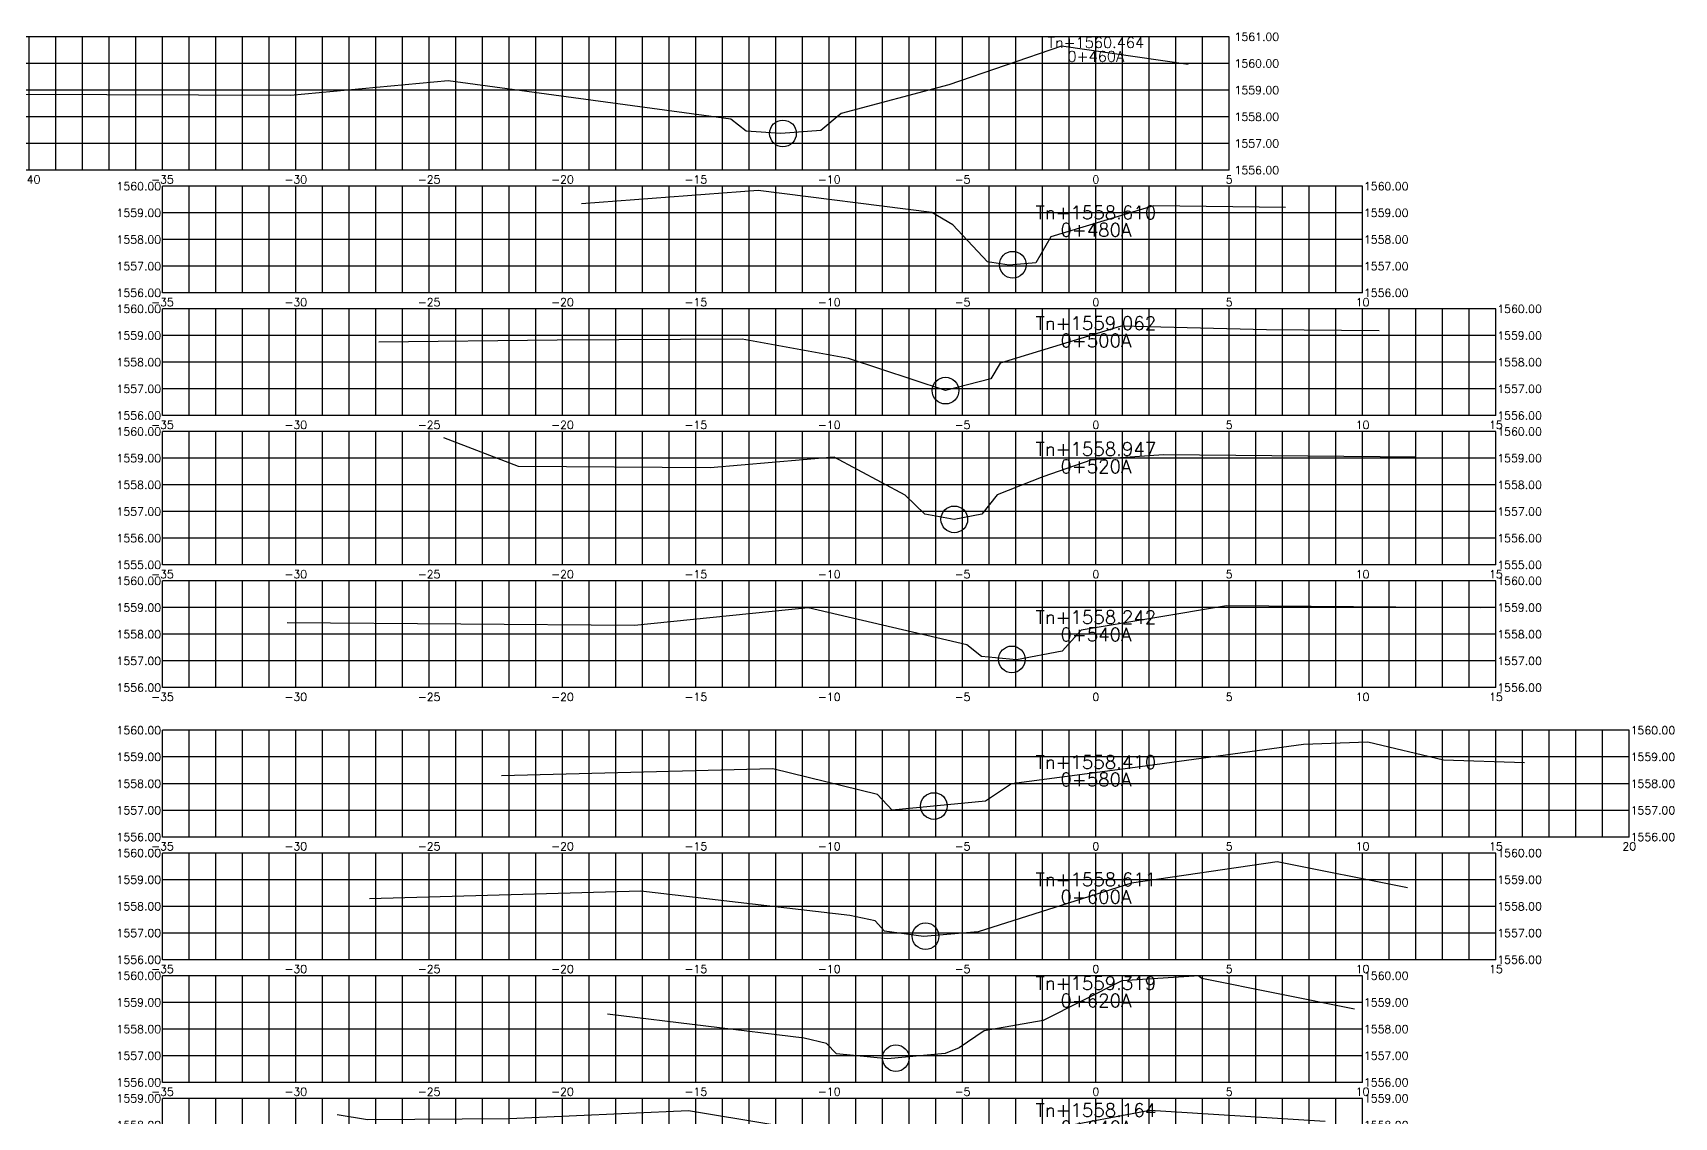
# Model space of a CAD drawing. Header units: millimetres. Extents: x 785301 to 786252, y 2209397 to 2211121.
# Drawn here: x 785686.5 to 785748, y 2211057.9 to 2211098.6 of the extents above; entities that cross this region are included whole.
import ezdxf
from ezdxf.enums import TextEntityAlignment as Align

# ---------------------------------------------------------------- set-up
doc = ezdxf.new("R2010")
doc.units = ezdxf.units.MM
doc.layers.add('RETICULA', color=2, linetype='Continuous')
doc.layers.add('TN', color=3, linetype='Continuous')
doc.styles.add('ROMANS', font='ROMANS.shx', dxfattribs={"width": 0.75})

# ---------------------------------------------------------------- blocks, each defined once
blk = doc.blocks.new('0-460A')
at = {"layer": 'RETICULA', "color": 2}
for p, q in [((5, 1561), (-45, 1561)), ((-45, 1556), (-45, 1561)), ((-44, 1556), (-44, 1561)), ((-43, 1556), (-43, 1561)), ((-42, 1556), (-42, 1561)), ((-41, 1556), (-41, 1561)), ((-40, 1556), (-40, 1561)), ((-40, 1556), (-40, 1561)), ((-39, 1556), (-39, 1561)), ((-38, 1556), (-38, 1561)), ((-37, 1556), (-37, 1561)), ((-36, 1556), (-36, 1561)), ((-35, 1556), (-35, 1561)), ((-35, 1556), (-35, 1561)), ((-34, 1556), (-34, 1561)), ((-33, 1556), (-33, 1561)), ((-32, 1556), (-32, 1561)), ((-31, 1556), (-31, 1561)), ((-30, 1556), (-30, 1561)), ((-30, 1556), (-30, 1561)), ((-29, 1556), (-29, 1561)), ((-28, 1556), (-28, 1561)), ((-27, 1556), (-27, 1561)), ((-26, 1556), (-26, 1561)), ((-25, 1556), (-25, 1561)), ((-25, 1556), (-25, 1561)), ((-24, 1556), (-24, 1561)), ((-23, 1556), (-23, 1561)), ((-22, 1556), (-22, 1561)), ((-21, 1556), (-21, 1561)), ((-20, 1556), (-20, 1561)), ((-20, 1556), (-20, 1561)), ((-19, 1556), (-19, 1561)), ((-18, 1556), (-18, 1561)), ((-17, 1556), (-17, 1561)), ((-16, 1556), (-16, 1561)), ((-15, 1556), (-15, 1561)), ((-15, 1556), (-15, 1561)), ((-14, 1556), (-14, 1561)), ((-13, 1556), (-13, 1561)), ((-12, 1556), (-12, 1561)), ((-11, 1556), (-11, 1561)), ((-10, 1556), (-10, 1561)), ((-10, 1556), (-10, 1561)), ((-9, 1556), (-9, 1561)), ((-8, 1556), (-8, 1561)), ((-7, 1556), (-7, 1561)), ((-6, 1556), (-6, 1561)), ((-5, 1556), (-5, 1561)), ((-5, 1556), (-5, 1561)), ((-4, 1556), (-4, 1561)), ((-3, 1556), (-3, 1561)), ((-2, 1556), (-2, 1561)), ((-1, 1556), (-1, 1561)), ((0, 1556), (0, 1561)), ((0, 1556), (0, 1561)), ((1, 1556), (1, 1561)), ((2, 1556), (2, 1561)), ((3, 1556), (3, 1561)), ((4, 1556), (4, 1561)), ((5, 1556), (5, 1561)), ((5, 1560), (-45, 1560)), ((5, 1559), (-45, 1559)), ((5, 1558), (-45, 1558)), ((5, 1557), (-45, 1557)), ((5, 1556), (-45, 1556))]:
    blk.add_line(p, q, dxfattribs=at)
at = {"layer": 'TN'}
blk.add_lwpolyline([(3.454, 1559.963), (-1.294, 1560.652), (-5.518, 1559.199), (-9.556, 1558.126), (-10.314, 1557.494), (-11.807, 1557.373), (-13.119, 1557.46), (-13.689, 1557.912), (-24.283, 1559.344), (-30.201, 1558.803), (-40.537, 1558.834)], dxfattribs=at)
blk.add_circle((-11.733, 1557.379), 0.5, dxfattribs=at)
at = {"layer": 'RETICULA', "color": 6, "style": 'ROMANS'}
for s, p in [('1561.00', (-45.2, 1561)), ('1560.00', (-45.2, 1560)), ('1559.00', (-45.2, 1559)), ('1558.00', (-45.2, 1558)), ('1557.00', (-45.2, 1557)), ('1556.00', (-45.2, 1556))]:
    blk.add_text(s, height=0.3, dxfattribs=at).set_placement(p, align=Align.MIDDLE_RIGHT)
for s, p in [('1561.00', (5.2, 1561)), ('1560.00', (5.2, 1560)), ('1559.00', (5.2, 1559)), ('1558.00', (5.2, 1558)), ('1557.00', (5.2, 1557)), ('1556.00', (5.2, 1556))]:
    blk.add_text(s, height=0.3, dxfattribs=at).set_placement(p, align=Align.MIDDLE_LEFT)
for s, p in [('-45', (-45, 1555.8)), ('-40', (-40, 1555.8)), ('-35', (-35, 1555.8)), ('-30', (-30, 1555.8)), ('-25', (-25, 1555.8)), ('-20', (-20, 1555.8)), ('-15', (-15, 1555.8)), ('-10', (-10, 1555.8)), ('-5', (-5, 1555.8)), ('0', (0, 1555.8)), ('5', (5, 1555.8))]:
    blk.add_text(s, height=0.3, dxfattribs=at).set_placement(p, align=Align.TOP_CENTER)
at = {"layer": 'TN', "color": 7, "style": 'ROMANS'}
blk.add_text('Tn+1560.464', height=0.4, dxfattribs=at).set_placement((0, 1560.464), align=Align.BOTTOM_CENTER)
blk.add_text('0+460A', height=0.4, dxfattribs=at).set_placement((0, 1560.464), align=Align.TOP_CENTER)
blk = doc.blocks.new('0-480A')
at = {"layer": 'RETICULA', "color": 2}
for p, q in [((10, 1560), (-35, 1560)), ((-35, 1556), (-35, 1560)), ((-34, 1556), (-34, 1560)), ((-33, 1556), (-33, 1560)), ((-32, 1556), (-32, 1560)), ((-31, 1556), (-31, 1560)), ((-30, 1556), (-30, 1560)), ((-30, 1556), (-30, 1560)), ((-29, 1556), (-29, 1560)), ((-28, 1556), (-28, 1560)), ((-27, 1556), (-27, 1560)), ((-26, 1556), (-26, 1560)), ((-25, 1556), (-25, 1560)), ((-25, 1556), (-25, 1560)), ((-24, 1556), (-24, 1560)), ((-23, 1556), (-23, 1560)), ((-22, 1556), (-22, 1560)), ((-21, 1556), (-21, 1560)), ((-20, 1556), (-20, 1560)), ((-20, 1556), (-20, 1560)), ((-19, 1556), (-19, 1560)), ((-18, 1556), (-18, 1560)), ((-17, 1556), (-17, 1560)), ((-16, 1556), (-16, 1560)), ((-15, 1556), (-15, 1560)), ((-15, 1556), (-15, 1560)), ((-14, 1556), (-14, 1560)), ((-13, 1556), (-13, 1560)), ((-12, 1556), (-12, 1560)), ((-11, 1556), (-11, 1560)), ((-10, 1556), (-10, 1560)), ((-10, 1556), (-10, 1560)), ((-9, 1556), (-9, 1560)), ((-8, 1556), (-8, 1560)), ((-7, 1556), (-7, 1560)), ((-6, 1556), (-6, 1560)), ((-5, 1556), (-5, 1560)), ((-5, 1556), (-5, 1560)), ((-4, 1556), (-4, 1560)), ((-3, 1556), (-3, 1560)), ((-2, 1556), (-2, 1560)), ((-1, 1556), (-1, 1560)), ((0, 1556), (0, 1560)), ((0, 1556), (0, 1560)), ((1, 1556), (1, 1560)), ((2, 1556), (2, 1560)), ((3, 1556), (3, 1560)), ((4, 1556), (4, 1560)), ((5, 1556), (5, 1560)), ((5, 1556), (5, 1560)), ((6, 1556), (6, 1560)), ((7, 1556), (7, 1560)), ((8, 1556), (8, 1560)), ((9, 1556), (9, 1560)), ((10, 1556), (10, 1560)), ((10, 1559), (-35, 1559)), ((10, 1558), (-35, 1558)), ((10, 1557), (-35, 1557)), ((10, 1556), (-35, 1556))]:
    blk.add_line(p, q, dxfattribs=at)
at = {"layer": 'TN', "color": 4}
blk.add_lwpolyline([(7.106, 1559.202), (2.158, 1559.261), (-1.694, 1558.099), (-2.247, 1557.128), (-3.251, 1557.045), (-4.065, 1557.167), (-5.36, 1558.554), (-6.15, 1559.016), (-12.664, 1559.833), (-19.29, 1559.344)], dxfattribs=at)
at = {"layer": 'TN'}
blk.add_circle((-3.116, 1557.056), 0.5, dxfattribs=at)
at = {"layer": 'RETICULA', "color": 6, "style": 'ROMANS'}
for s, p in [('1560.00', (-35.05, 1560)), ('1559.00', (-35.05, 1559)), ('1558.00', (-35.05, 1558)), ('1557.00', (-35.05, 1557)), ('1556.00', (-35.05, 1556))]:
    blk.add_text(s, height=0.3, dxfattribs=at).set_placement(p, align=Align.MIDDLE_RIGHT)
for s, p in [('1560.00', (10.05, 1560)), ('1559.00', (10.05, 1559)), ('1558.00', (10.05, 1558)), ('1557.00', (10.05, 1557)), ('1556.00', (10.05, 1556))]:
    blk.add_text(s, height=0.3, dxfattribs=at).set_placement(p, align=Align.MIDDLE_LEFT)
for s, p in [('-35', (-35, 1555.8)), ('-30', (-30, 1555.8)), ('-25', (-25, 1555.8)), ('-20', (-20, 1555.8)), ('-15', (-15, 1555.8)), ('-10', (-10, 1555.8)), ('-5', (-5, 1555.8)), ('0', (0, 1555.8)), ('5', (5, 1555.8)), ('10', (10, 1555.8))]:
    blk.add_text(s, height=0.3, dxfattribs=at).set_placement(p, align=Align.TOP_CENTER)
at = {"layer": 'TN', "color": 7, "style": 'ROMANS'}
blk.add_text('Tn+1558.610', height=0.5, dxfattribs=at).set_placement((0, 1558.61), align=Align.BOTTOM_CENTER)
blk.add_text('0+480A', height=0.5, dxfattribs=at).set_placement((0, 1558.61), align=Align.TOP_CENTER)
blk = doc.blocks.new('0-500A')
at = {"layer": 'RETICULA', "color": 2}
for p, q in [((15, 1560), (-35, 1560)), ((-35, 1556), (-35, 1560)), ((-34, 1556), (-34, 1560)), ((-33, 1556), (-33, 1560)), ((-32, 1556), (-32, 1560)), ((-31, 1556), (-31, 1560)), ((-30, 1556), (-30, 1560)), ((-30, 1556), (-30, 1560)), ((-29, 1556), (-29, 1560)), ((-28, 1556), (-28, 1560)), ((-27, 1556), (-27, 1560)), ((-26, 1556), (-26, 1560)), ((-25, 1556), (-25, 1560)), ((-25, 1556), (-25, 1560)), ((-24, 1556), (-24, 1560)), ((-23, 1556), (-23, 1560)), ((-22, 1556), (-22, 1560)), ((-21, 1556), (-21, 1560)), ((-20, 1556), (-20, 1560)), ((-20, 1556), (-20, 1560)), ((-19, 1556), (-19, 1560)), ((-18, 1556), (-18, 1560)), ((-17, 1556), (-17, 1560)), ((-16, 1556), (-16, 1560)), ((-15, 1556), (-15, 1560)), ((-15, 1556), (-15, 1560)), ((-14, 1556), (-14, 1560)), ((-13, 1556), (-13, 1560)), ((-12, 1556), (-12, 1560)), ((-11, 1556), (-11, 1560)), ((-10, 1556), (-10, 1560)), ((-10, 1556), (-10, 1560)), ((-9, 1556), (-9, 1560)), ((-8, 1556), (-8, 1560)), ((-7, 1556), (-7, 1560)), ((-6, 1556), (-6, 1560)), ((-5, 1556), (-5, 1560)), ((-5, 1556), (-5, 1560)), ((-4, 1556), (-4, 1560)), ((-3, 1556), (-3, 1560)), ((-2, 1556), (-2, 1560)), ((-1, 1556), (-1, 1560)), ((0, 1556), (0, 1560)), ((0, 1556), (0, 1560)), ((1, 1556), (1, 1560)), ((2, 1556), (2, 1560)), ((3, 1556), (3, 1560)), ((4, 1556), (4, 1560)), ((5, 1556), (5, 1560)), ((5, 1556), (5, 1560)), ((6, 1556), (6, 1560)), ((7, 1556), (7, 1560)), ((8, 1556), (8, 1560)), ((9, 1556), (9, 1560)), ((10, 1556), (10, 1560)), ((10, 1556), (10, 1560)), ((11, 1556), (11, 1560)), ((12, 1556), (12, 1560)), ((13, 1556), (13, 1560)), ((14, 1556), (14, 1560)), ((15, 1556), (15, 1560)), ((15, 1559), (-35, 1559)), ((15, 1558), (-35, 1558)), ((15, 1557), (-35, 1557)), ((15, 1556), (-35, 1556))]:
    blk.add_line(p, q, dxfattribs=at)
at = {"layer": 'TN', "color": 4}
blk.add_lwpolyline([(10.625, 1559.183), (6.403, 1559.211), (0.954, 1559.355), (-3.586, 1557.961), (-3.945, 1557.38), (-5.639, 1556.935), (-9.277, 1558.137), (-13.269, 1558.871), (-20.199, 1558.827), (-26.888, 1558.747)], dxfattribs=at)
at = {"layer": 'TN'}
blk.add_circle((-5.639, 1556.935), 0.5, dxfattribs=at)
at = {"layer": 'RETICULA', "color": 6, "style": 'ROMANS'}
for s, p in [('1560.00', (-35.05, 1560)), ('1559.00', (-35.05, 1559)), ('1558.00', (-35.05, 1558)), ('1557.00', (-35.05, 1557)), ('1556.00', (-35.05, 1556))]:
    blk.add_text(s, height=0.3, dxfattribs=at).set_placement(p, align=Align.MIDDLE_RIGHT)
for s, p in [('1560.00', (15.05, 1560)), ('1559.00', (15.05, 1559)), ('1558.00', (15.05, 1558)), ('1557.00', (15.05, 1557)), ('1556.00', (15.05, 1556))]:
    blk.add_text(s, height=0.3, dxfattribs=at).set_placement(p, align=Align.MIDDLE_LEFT)
for s, p in [('-35', (-35, 1555.8)), ('-30', (-30, 1555.8)), ('-25', (-25, 1555.8)), ('-20', (-20, 1555.8)), ('-15', (-15, 1555.8)), ('-10', (-10, 1555.8)), ('-5', (-5, 1555.8)), ('0', (0, 1555.8)), ('5', (5, 1555.8)), ('10', (10, 1555.8)), ('15', (15, 1555.8))]:
    blk.add_text(s, height=0.3, dxfattribs=at).set_placement(p, align=Align.TOP_CENTER)
at = {"layer": 'TN', "color": 7, "style": 'ROMANS'}
blk.add_text('Tn+1559.062', height=0.5, dxfattribs=at).set_placement((0, 1559.062), align=Align.BOTTOM_CENTER)
blk.add_text('0+500A', height=0.5, dxfattribs=at).set_placement((0, 1559.062), align=Align.TOP_CENTER)
blk = doc.blocks.new('0-520A')
at = {"layer": 'RETICULA', "color": 2}
for p, q in [((15, 1560), (-35, 1560)), ((-35, 1555), (-35, 1560)), ((-34, 1555), (-34, 1560)), ((-33, 1555), (-33, 1560)), ((-32, 1555), (-32, 1560)), ((-31, 1555), (-31, 1560)), ((-30, 1555), (-30, 1560)), ((-30, 1555), (-30, 1560)), ((-29, 1555), (-29, 1560)), ((-28, 1555), (-28, 1560)), ((-27, 1555), (-27, 1560)), ((-26, 1555), (-26, 1560)), ((-25, 1555), (-25, 1560)), ((-25, 1555), (-25, 1560)), ((-24, 1555), (-24, 1560)), ((-23, 1555), (-23, 1560)), ((-22, 1555), (-22, 1560)), ((-21, 1555), (-21, 1560)), ((-20, 1555), (-20, 1560)), ((-20, 1555), (-20, 1560)), ((-19, 1555), (-19, 1560)), ((-18, 1555), (-18, 1560)), ((-17, 1555), (-17, 1560)), ((-16, 1555), (-16, 1560)), ((-15, 1555), (-15, 1560)), ((-15, 1555), (-15, 1560)), ((-14, 1555), (-14, 1560)), ((-13, 1555), (-13, 1560)), ((-12, 1555), (-12, 1560)), ((-11, 1555), (-11, 1560)), ((-10, 1555), (-10, 1560)), ((-10, 1555), (-10, 1560)), ((-9, 1555), (-9, 1560)), ((-8, 1555), (-8, 1560)), ((-7, 1555), (-7, 1560)), ((-6, 1555), (-6, 1560)), ((-5, 1555), (-5, 1560)), ((-5, 1555), (-5, 1560)), ((-4, 1555), (-4, 1560)), ((-3, 1555), (-3, 1560)), ((-2, 1555), (-2, 1560)), ((-1, 1555), (-1, 1560)), ((0, 1555), (0, 1560)), ((0, 1555), (0, 1560)), ((1, 1555), (1, 1560)), ((2, 1555), (2, 1560)), ((3, 1555), (3, 1560)), ((4, 1555), (4, 1560)), ((5, 1555), (5, 1560)), ((5, 1555), (5, 1560)), ((6, 1555), (6, 1560)), ((7, 1555), (7, 1560)), ((8, 1555), (8, 1560)), ((9, 1555), (9, 1560)), ((10, 1555), (10, 1560)), ((10, 1555), (10, 1560)), ((11, 1555), (11, 1560)), ((12, 1555), (12, 1560)), ((13, 1555), (13, 1560)), ((14, 1555), (14, 1560)), ((15, 1555), (15, 1560)), ((15, 1559), (-35, 1559)), ((15, 1558), (-35, 1558)), ((15, 1557), (-35, 1557)), ((15, 1556), (-35, 1556)), ((15, 1555), (-35, 1555))]:
    blk.add_line(p, q, dxfattribs=at)
at = {"layer": 'TN', "color": 4}
blk.add_lwpolyline([(12.008, 1559.036), (2.531, 1559.125), (-0.15, 1558.936), (-1.984, 1558.306), (-3.707, 1557.625), (-4.276, 1556.908), (-5.309, 1556.71), (-6.411, 1556.901), (-7.156, 1557.611), (-9.813, 1559.047), (-14.469, 1558.638), (-21.651, 1558.687), (-24.453, 1559.762)], dxfattribs=at)
at = {"layer": 'TN'}
blk.add_circle((-5.309, 1556.71), 0.5, dxfattribs=at)
at = {"layer": 'RETICULA', "color": 6, "style": 'ROMANS'}
for s, p in [('1560.00', (-35.05, 1560)), ('1559.00', (-35.05, 1559)), ('1558.00', (-35.05, 1558)), ('1557.00', (-35.05, 1557)), ('1556.00', (-35.05, 1556)), ('1555.00', (-35.05, 1555))]:
    blk.add_text(s, height=0.3, dxfattribs=at).set_placement(p, align=Align.MIDDLE_RIGHT)
for s, p in [('1560.00', (15.05, 1560)), ('1559.00', (15.05, 1559)), ('1558.00', (15.05, 1558)), ('1557.00', (15.05, 1557)), ('1556.00', (15.05, 1556)), ('1555.00', (15.05, 1555))]:
    blk.add_text(s, height=0.3, dxfattribs=at).set_placement(p, align=Align.MIDDLE_LEFT)
for s, p in [('-35', (-35, 1554.8)), ('-30', (-30, 1554.8)), ('-25', (-25, 1554.8)), ('-20', (-20, 1554.8)), ('-15', (-15, 1554.8)), ('-10', (-10, 1554.8)), ('-5', (-5, 1554.8)), ('0', (0, 1554.8)), ('5', (5, 1554.8)), ('10', (10, 1554.8)), ('15', (15, 1554.8))]:
    blk.add_text(s, height=0.3, dxfattribs=at).set_placement(p, align=Align.TOP_CENTER)
at = {"layer": 'TN', "color": 7, "style": 'ROMANS'}
blk.add_text('Tn+1558.947', height=0.5, dxfattribs=at).set_placement((0, 1558.947), align=Align.BOTTOM_CENTER)
blk.add_text('0+520A', height=0.5, dxfattribs=at).set_placement((0, 1558.947), align=Align.TOP_CENTER)
blk = doc.blocks.new('0-540A')
at = {"layer": 'RETICULA', "color": 2}
for p, q in [((15, 1560), (-35, 1560)), ((-35, 1556), (-35, 1560)), ((-34, 1556), (-34, 1560)), ((-33, 1556), (-33, 1560)), ((-32, 1556), (-32, 1560)), ((-31, 1556), (-31, 1560)), ((-30, 1556), (-30, 1560)), ((-30, 1556), (-30, 1560)), ((-29, 1556), (-29, 1560)), ((-28, 1556), (-28, 1560)), ((-27, 1556), (-27, 1560)), ((-26, 1556), (-26, 1560)), ((-25, 1556), (-25, 1560)), ((-25, 1556), (-25, 1560)), ((-24, 1556), (-24, 1560)), ((-23, 1556), (-23, 1560)), ((-22, 1556), (-22, 1560)), ((-21, 1556), (-21, 1560)), ((-20, 1556), (-20, 1560)), ((-20, 1556), (-20, 1560)), ((-19, 1556), (-19, 1560)), ((-18, 1556), (-18, 1560)), ((-17, 1556), (-17, 1560)), ((-16, 1556), (-16, 1560)), ((-15, 1556), (-15, 1560)), ((-15, 1556), (-15, 1560)), ((-14, 1556), (-14, 1560)), ((-13, 1556), (-13, 1560)), ((-12, 1556), (-12, 1560)), ((-11, 1556), (-11, 1560)), ((-10, 1556), (-10, 1560)), ((-10, 1556), (-10, 1560)), ((-9, 1556), (-9, 1560)), ((-8, 1556), (-8, 1560)), ((-7, 1556), (-7, 1560)), ((-6, 1556), (-6, 1560)), ((-5, 1556), (-5, 1560)), ((-5, 1556), (-5, 1560)), ((-4, 1556), (-4, 1560)), ((-3, 1556), (-3, 1560)), ((-2, 1556), (-2, 1560)), ((-1, 1556), (-1, 1560)), ((0, 1556), (0, 1560)), ((0, 1556), (0, 1560)), ((1, 1556), (1, 1560)), ((2, 1556), (2, 1560)), ((3, 1556), (3, 1560)), ((4, 1556), (4, 1560)), ((5, 1556), (5, 1560)), ((5, 1556), (5, 1560)), ((6, 1556), (6, 1560)), ((7, 1556), (7, 1560)), ((8, 1556), (8, 1560)), ((9, 1556), (9, 1560)), ((10, 1556), (10, 1560)), ((10, 1556), (10, 1560)), ((11, 1556), (11, 1560)), ((12, 1556), (12, 1560)), ((13, 1556), (13, 1560)), ((14, 1556), (14, 1560)), ((15, 1556), (15, 1560)), ((15, 1559), (-35, 1559)), ((15, 1558), (-35, 1558)), ((15, 1557), (-35, 1557)), ((15, 1556), (-35, 1556))]:
    blk.add_line(p, q, dxfattribs=at)
at = {"layer": 'TN', "color": 4}
blk.add_lwpolyline([(14.417, 1558.989), (4.892, 1559.069), (-0.547, 1558.15), (-1.262, 1557.367), (-2.979, 1557.042), (-4.287, 1557.17), (-4.845, 1557.61), (-10.787, 1558.988), (-17.301, 1558.33), (-30.327, 1558.425)], dxfattribs=at)
at = {"layer": 'TN'}
blk.add_circle((-3.152, 1557.059), 0.5, dxfattribs=at)
at = {"layer": 'RETICULA', "color": 6, "style": 'ROMANS'}
for s, p in [('1560.00', (-35.05, 1560)), ('1559.00', (-35.05, 1559)), ('1558.00', (-35.05, 1558)), ('1557.00', (-35.05, 1557)), ('1556.00', (-35.05, 1556))]:
    blk.add_text(s, height=0.3, dxfattribs=at).set_placement(p, align=Align.MIDDLE_RIGHT)
for s, p in [('1560.00', (15.05, 1560)), ('1559.00', (15.05, 1559)), ('1558.00', (15.05, 1558)), ('1557.00', (15.05, 1557)), ('1556.00', (15.05, 1556))]:
    blk.add_text(s, height=0.3, dxfattribs=at).set_placement(p, align=Align.MIDDLE_LEFT)
for s, p in [('-35', (-35, 1555.8)), ('-30', (-30, 1555.8)), ('-25', (-25, 1555.8)), ('-20', (-20, 1555.8)), ('-15', (-15, 1555.8)), ('-10', (-10, 1555.8)), ('-5', (-5, 1555.8)), ('0', (0, 1555.8)), ('5', (5, 1555.8)), ('10', (10, 1555.8)), ('15', (15, 1555.8))]:
    blk.add_text(s, height=0.3, dxfattribs=at).set_placement(p, align=Align.TOP_CENTER)
at = {"layer": 'TN', "color": 7, "style": 'ROMANS'}
blk.add_text('Tn+1558.242', height=0.5, dxfattribs=at).set_placement((0, 1558.242), align=Align.BOTTOM_CENTER)
blk.add_text('0+540A', height=0.5, dxfattribs=at).set_placement((0, 1558.242), align=Align.TOP_CENTER)
blk = doc.blocks.new('0-580A')
at = {"layer": 'RETICULA', "color": 2}
for p, q in [((20, 1560), (-35, 1560)), ((-35, 1556), (-35, 1560)), ((-34, 1556), (-34, 1560)), ((-33, 1556), (-33, 1560)), ((-32, 1556), (-32, 1560)), ((-31, 1556), (-31, 1560)), ((-30, 1556), (-30, 1560)), ((-30, 1556), (-30, 1560)), ((-29, 1556), (-29, 1560)), ((-28, 1556), (-28, 1560)), ((-27, 1556), (-27, 1560)), ((-26, 1556), (-26, 1560)), ((-25, 1556), (-25, 1560)), ((-25, 1556), (-25, 1560)), ((-24, 1556), (-24, 1560)), ((-23, 1556), (-23, 1560)), ((-22, 1556), (-22, 1560)), ((-21, 1556), (-21, 1560)), ((-20, 1556), (-20, 1560)), ((-20, 1556), (-20, 1560)), ((-19, 1556), (-19, 1560)), ((-18, 1556), (-18, 1560)), ((-17, 1556), (-17, 1560)), ((-16, 1556), (-16, 1560)), ((-15, 1556), (-15, 1560)), ((-15, 1556), (-15, 1560)), ((-14, 1556), (-14, 1560)), ((-13, 1556), (-13, 1560)), ((-12, 1556), (-12, 1560)), ((-11, 1556), (-11, 1560)), ((-10, 1556), (-10, 1560)), ((-10, 1556), (-10, 1560)), ((-9, 1556), (-9, 1560)), ((-8, 1556), (-8, 1560)), ((-7, 1556), (-7, 1560)), ((-6, 1556), (-6, 1560)), ((-5, 1556), (-5, 1560)), ((-5, 1556), (-5, 1560)), ((-4, 1556), (-4, 1560)), ((-3, 1556), (-3, 1560)), ((-2, 1556), (-2, 1560)), ((-1, 1556), (-1, 1560)), ((0, 1556), (0, 1560)), ((0, 1556), (0, 1560)), ((1, 1556), (1, 1560)), ((2, 1556), (2, 1560)), ((3, 1556), (3, 1560)), ((4, 1556), (4, 1560)), ((5, 1556), (5, 1560)), ((5, 1556), (5, 1560)), ((6, 1556), (6, 1560)), ((7, 1556), (7, 1560)), ((8, 1556), (8, 1560)), ((9, 1556), (9, 1560)), ((10, 1556), (10, 1560)), ((10, 1556), (10, 1560)), ((11, 1556), (11, 1560)), ((12, 1556), (12, 1560)), ((13, 1556), (13, 1560)), ((14, 1556), (14, 1560)), ((15, 1556), (15, 1560)), ((15, 1556), (15, 1560)), ((16, 1556), (16, 1560)), ((17, 1556), (17, 1560)), ((18, 1556), (18, 1560)), ((19, 1556), (19, 1560)), ((20, 1556), (20, 1560)), ((20, 1559), (-35, 1559)), ((20, 1558), (-35, 1558)), ((20, 1557), (-35, 1557)), ((20, 1556), (-35, 1556))]:
    blk.add_line(p, q, dxfattribs=at)
at = {"layer": 'TN', "color": 4}
blk.add_lwpolyline([(16.07, 1558.784), (13.036, 1558.885), (10.2, 1559.554), (7.789, 1559.465), (1.658, 1558.629), (-3.159, 1557.994), (-4.137, 1557.35), (-7.644, 1557.01), (-8.193, 1557.591), (-12.114, 1558.562), (-22.29, 1558.291)], dxfattribs=at)
at = {"layer": 'TN'}
blk.add_circle((-6.073, 1557.162), 0.5, dxfattribs=at)
at = {"layer": 'RETICULA', "color": 6, "style": 'ROMANS'}
for s, p in [('1560.00', (-35.05, 1560)), ('1559.00', (-35.05, 1559)), ('1558.00', (-35.05, 1558)), ('1557.00', (-35.05, 1557)), ('1556.00', (-35.05, 1556))]:
    blk.add_text(s, height=0.3, dxfattribs=at).set_placement(p, align=Align.MIDDLE_RIGHT)
for s, p in [('1560.00', (20.05, 1560)), ('1559.00', (20.05, 1559)), ('1558.00', (20.05, 1558)), ('1557.00', (20.05, 1557)), ('1556.00', (20.05, 1556))]:
    blk.add_text(s, height=0.3, dxfattribs=at).set_placement(p, align=Align.MIDDLE_LEFT)
for s, p in [('-35', (-35, 1555.8)), ('-30', (-30, 1555.8)), ('-25', (-25, 1555.8)), ('-20', (-20, 1555.8)), ('-15', (-15, 1555.8)), ('-10', (-10, 1555.8)), ('-5', (-5, 1555.8)), ('0', (0, 1555.8)), ('5', (5, 1555.8)), ('10', (10, 1555.8)), ('15', (15, 1555.8)), ('20', (20, 1555.8))]:
    blk.add_text(s, height=0.3, dxfattribs=at).set_placement(p, align=Align.TOP_CENTER)
at = {"layer": 'TN', "color": 7, "style": 'ROMANS'}
blk.add_text('Tn+1558.410', height=0.5, dxfattribs=at).set_placement((0, 1558.41), align=Align.BOTTOM_CENTER)
blk.add_text('0+580A', height=0.5, dxfattribs=at).set_placement((0, 1558.41), align=Align.TOP_CENTER)
blk = doc.blocks.new('0-600A')
at = {"layer": 'RETICULA', "color": 2}
for p, q in [((15, 1560), (-35, 1560)), ((-35, 1556), (-35, 1560)), ((-34, 1556), (-34, 1560)), ((-33, 1556), (-33, 1560)), ((-32, 1556), (-32, 1560)), ((-31, 1556), (-31, 1560)), ((-30, 1556), (-30, 1560)), ((-30, 1556), (-30, 1560)), ((-29, 1556), (-29, 1560)), ((-28, 1556), (-28, 1560)), ((-27, 1556), (-27, 1560)), ((-26, 1556), (-26, 1560)), ((-25, 1556), (-25, 1560)), ((-25, 1556), (-25, 1560)), ((-24, 1556), (-24, 1560)), ((-23, 1556), (-23, 1560)), ((-22, 1556), (-22, 1560)), ((-21, 1556), (-21, 1560)), ((-20, 1556), (-20, 1560)), ((-20, 1556), (-20, 1560)), ((-19, 1556), (-19, 1560)), ((-18, 1556), (-18, 1560)), ((-17, 1556), (-17, 1560)), ((-16, 1556), (-16, 1560)), ((-15, 1556), (-15, 1560)), ((-15, 1556), (-15, 1560)), ((-14, 1556), (-14, 1560)), ((-13, 1556), (-13, 1560)), ((-12, 1556), (-12, 1560)), ((-11, 1556), (-11, 1560)), ((-10, 1556), (-10, 1560)), ((-10, 1556), (-10, 1560)), ((-9, 1556), (-9, 1560)), ((-8, 1556), (-8, 1560)), ((-7, 1556), (-7, 1560)), ((-6, 1556), (-6, 1560)), ((-5, 1556), (-5, 1560)), ((-5, 1556), (-5, 1560)), ((-4, 1556), (-4, 1560)), ((-3, 1556), (-3, 1560)), ((-2, 1556), (-2, 1560)), ((-1, 1556), (-1, 1560)), ((0, 1556), (0, 1560)), ((0, 1556), (0, 1560)), ((1, 1556), (1, 1560)), ((2, 1556), (2, 1560)), ((3, 1556), (3, 1560)), ((4, 1556), (4, 1560)), ((5, 1556), (5, 1560)), ((5, 1556), (5, 1560)), ((6, 1556), (6, 1560)), ((7, 1556), (7, 1560)), ((8, 1556), (8, 1560)), ((9, 1556), (9, 1560)), ((10, 1556), (10, 1560)), ((10, 1556), (10, 1560)), ((11, 1556), (11, 1560)), ((12, 1556), (12, 1560)), ((13, 1556), (13, 1560)), ((14, 1556), (14, 1560)), ((15, 1556), (15, 1560)), ((15, 1559), (-35, 1559)), ((15, 1558), (-35, 1558)), ((15, 1557), (-35, 1557)), ((15, 1556), (-35, 1556))]:
    blk.add_line(p, q, dxfattribs=at)
at = {"layer": 'TN', "color": 4}
blk.add_lwpolyline([(11.678, 1558.7), (6.793, 1559.667), (1.335, 1558.87), (-4.41, 1557.051), (-6.467, 1556.872), (-7.92, 1557.071), (-8.27, 1557.46), (-9.231, 1557.663), (-17.057, 1558.564), (-27.235, 1558.282)], dxfattribs=at)
at = {"layer": 'TN'}
blk.add_circle((-6.386, 1556.879), 0.5, dxfattribs=at)
at = {"layer": 'RETICULA', "color": 6, "style": 'ROMANS'}
for s, p in [('1560.00', (-35.05, 1560)), ('1559.00', (-35.05, 1559)), ('1558.00', (-35.05, 1558)), ('1557.00', (-35.05, 1557)), ('1556.00', (-35.05, 1556))]:
    blk.add_text(s, height=0.3, dxfattribs=at).set_placement(p, align=Align.MIDDLE_RIGHT)
for s, p in [('1560.00', (15.05, 1560)), ('1559.00', (15.05, 1559)), ('1558.00', (15.05, 1558)), ('1557.00', (15.05, 1557)), ('1556.00', (15.05, 1556))]:
    blk.add_text(s, height=0.3, dxfattribs=at).set_placement(p, align=Align.MIDDLE_LEFT)
for s, p in [('-35', (-35, 1555.8)), ('-30', (-30, 1555.8)), ('-25', (-25, 1555.8)), ('-20', (-20, 1555.8)), ('-15', (-15, 1555.8)), ('-10', (-10, 1555.8)), ('-5', (-5, 1555.8)), ('0', (0, 1555.8)), ('5', (5, 1555.8)), ('10', (10, 1555.8)), ('15', (15, 1555.8))]:
    blk.add_text(s, height=0.3, dxfattribs=at).set_placement(p, align=Align.TOP_CENTER)
at = {"layer": 'TN', "color": 7, "style": 'ROMANS'}
blk.add_text('Tn+1558.611', height=0.5, dxfattribs=at).set_placement((0, 1558.611), align=Align.BOTTOM_CENTER)
blk.add_text('0+600A', height=0.5, dxfattribs=at).set_placement((0, 1558.611), align=Align.TOP_CENTER)
blk = doc.blocks.new('0-620A')
at = {"layer": 'RETICULA', "color": 2}
for p, q in [((10, 1560), (-35, 1560)), ((-35, 1556), (-35, 1560)), ((-34, 1556), (-34, 1560)), ((-33, 1556), (-33, 1560)), ((-32, 1556), (-32, 1560)), ((-31, 1556), (-31, 1560)), ((-30, 1556), (-30, 1560)), ((-30, 1556), (-30, 1560)), ((-29, 1556), (-29, 1560)), ((-28, 1556), (-28, 1560)), ((-27, 1556), (-27, 1560)), ((-26, 1556), (-26, 1560)), ((-25, 1556), (-25, 1560)), ((-25, 1556), (-25, 1560)), ((-24, 1556), (-24, 1560)), ((-23, 1556), (-23, 1560)), ((-22, 1556), (-22, 1560)), ((-21, 1556), (-21, 1560)), ((-20, 1556), (-20, 1560)), ((-20, 1556), (-20, 1560)), ((-19, 1556), (-19, 1560)), ((-18, 1556), (-18, 1560)), ((-17, 1556), (-17, 1560)), ((-16, 1556), (-16, 1560)), ((-15, 1556), (-15, 1560)), ((-15, 1556), (-15, 1560)), ((-14, 1556), (-14, 1560)), ((-13, 1556), (-13, 1560)), ((-12, 1556), (-12, 1560)), ((-11, 1556), (-11, 1560)), ((-10, 1556), (-10, 1560)), ((-10, 1556), (-10, 1560)), ((-9, 1556), (-9, 1560)), ((-8, 1556), (-8, 1560)), ((-7, 1556), (-7, 1560)), ((-6, 1556), (-6, 1560)), ((-5, 1556), (-5, 1560)), ((-5, 1556), (-5, 1560)), ((-4, 1556), (-4, 1560)), ((-3, 1556), (-3, 1560)), ((-2, 1556), (-2, 1560)), ((-1, 1556), (-1, 1560)), ((0, 1556), (0, 1560)), ((0, 1556), (0, 1560)), ((1, 1556), (1, 1560)), ((2, 1556), (2, 1560)), ((3, 1556), (3, 1560)), ((4, 1556), (4, 1560)), ((5, 1556), (5, 1560)), ((5, 1556), (5, 1560)), ((6, 1556), (6, 1560)), ((7, 1556), (7, 1560)), ((8, 1556), (8, 1560)), ((9, 1556), (9, 1560)), ((10, 1556), (10, 1560)), ((10, 1559), (-35, 1559)), ((10, 1558), (-35, 1558)), ((10, 1557), (-35, 1557)), ((10, 1556), (-35, 1556))]:
    blk.add_line(p, q, dxfattribs=at)
at = {"layer": 'TN', "color": 4}
blk.add_lwpolyline([(9.691, 1558.741), (3.974, 1559.9), (3.869, 1559.967), (3.868, 1559.989), (3.868, 1559.993), (3.868, 1559.998), (0.97, 1559.811), (-1.982, 1558.315), (-4.192, 1557.933), (-5.128, 1557.3), (-5.655, 1557.086), (-7.814, 1556.882), (-9.724, 1557.071), (-10.095, 1557.46), (-10.939, 1557.663), (-18.318, 1558.564)], dxfattribs=at)
at = {"layer": 'TN'}
blk.add_circle((-7.502, 1556.911), 0.5, dxfattribs=at)
at = {"layer": 'RETICULA', "color": 6, "style": 'ROMANS'}
for s, p in [('1560.00', (-35.05, 1560)), ('1559.00', (-35.05, 1559)), ('1558.00', (-35.05, 1558)), ('1557.00', (-35.05, 1557)), ('1556.00', (-35.05, 1556))]:
    blk.add_text(s, height=0.3, dxfattribs=at).set_placement(p, align=Align.MIDDLE_RIGHT)
for s, p in [('1560.00', (10.05, 1560)), ('1559.00', (10.05, 1559)), ('1558.00', (10.05, 1558)), ('1557.00', (10.05, 1557)), ('1556.00', (10.05, 1556))]:
    blk.add_text(s, height=0.3, dxfattribs=at).set_placement(p, align=Align.MIDDLE_LEFT)
for s, p in [('-35', (-35, 1555.8)), ('-30', (-30, 1555.8)), ('-25', (-25, 1555.8)), ('-20', (-20, 1555.8)), ('-15', (-15, 1555.8)), ('-10', (-10, 1555.8)), ('-5', (-5, 1555.8)), ('0', (0, 1555.8)), ('5', (5, 1555.8)), ('10', (10, 1555.8))]:
    blk.add_text(s, height=0.3, dxfattribs=at).set_placement(p, align=Align.TOP_CENTER)
at = {"layer": 'TN', "color": 7, "style": 'ROMANS'}
blk.add_text('Tn+1559.319', height=0.5, dxfattribs=at).set_placement((0, 1559.319), align=Align.BOTTOM_CENTER)
blk.add_text('0+620A', height=0.5, dxfattribs=at).set_placement((0, 1559.319), align=Align.TOP_CENTER)
blk = doc.blocks.new('0-640A')
at = {"layer": 'RETICULA', "color": 2}
for p, q in [((10, 1559), (-35, 1559)), ((-35, 1556), (-35, 1559)), ((-34, 1556), (-34, 1559)), ((-33, 1556), (-33, 1559)), ((-32, 1556), (-32, 1559)), ((-31, 1556), (-31, 1559)), ((-30, 1556), (-30, 1559)), ((-30, 1556), (-30, 1559)), ((-29, 1556), (-29, 1559)), ((-28, 1556), (-28, 1559)), ((-27, 1556), (-27, 1559)), ((-26, 1556), (-26, 1559)), ((-25, 1556), (-25, 1559)), ((-25, 1556), (-25, 1559)), ((-24, 1556), (-24, 1559)), ((-23, 1556), (-23, 1559)), ((-22, 1556), (-22, 1559)), ((-21, 1556), (-21, 1559)), ((-20, 1556), (-20, 1559)), ((-20, 1556), (-20, 1559)), ((-19, 1556), (-19, 1559)), ((-18, 1556), (-18, 1559)), ((-17, 1556), (-17, 1559)), ((-16, 1556), (-16, 1559)), ((-15, 1556), (-15, 1559)), ((-15, 1556), (-15, 1559)), ((-14, 1556), (-14, 1559)), ((-13, 1556), (-13, 1559)), ((-12, 1556), (-12, 1559)), ((-11, 1556), (-11, 1559)), ((-10, 1556), (-10, 1559)), ((-10, 1556), (-10, 1559)), ((-9, 1556), (-9, 1559)), ((-8, 1556), (-8, 1559)), ((-7, 1556), (-7, 1559)), ((-6, 1556), (-6, 1559)), ((-5, 1556), (-5, 1559)), ((-5, 1556), (-5, 1559)), ((-4, 1556), (-4, 1559)), ((-3, 1556), (-3, 1559)), ((-2, 1556), (-2, 1559)), ((-1, 1556), (-1, 1559)), ((0, 1556), (0, 1559)), ((0, 1556), (0, 1559)), ((1, 1556), (1, 1559)), ((2, 1556), (2, 1559)), ((3, 1556), (3, 1559)), ((4, 1556), (4, 1559)), ((5, 1556), (5, 1559)), ((5, 1556), (5, 1559)), ((6, 1556), (6, 1559)), ((7, 1556), (7, 1559)), ((8, 1556), (8, 1559)), ((9, 1556), (9, 1559)), ((10, 1556), (10, 1559)), ((10, 1558), (-35, 1558)), ((10, 1557), (-35, 1557)), ((10, 1556), (-35, 1556))]:
    blk.add_line(p, q, dxfattribs=at)
at = {"layer": 'TN', "color": 4}
blk.add_lwpolyline([(8.591, 1558.137), (2.021, 1558.545), (-1.569, 1557.868), (-6.017, 1557.782), (-6.652, 1557.366), (-7.04, 1557.092), (-7.788, 1557.019), (-8.389, 1557.089), (-9.106, 1557.515), (-15.28, 1558.538), (-21.99, 1558.232), (-27.317, 1558.202), (-28.454, 1558.385)], dxfattribs=at)
at = {"layer": 'TN'}
blk.add_circle((-7.719, 1557.026), 0.5, dxfattribs=at)
at = {"layer": 'RETICULA', "color": 6, "style": 'ROMANS'}
for s, p in [('1559.00', (-35.05, 1559)), ('1558.00', (-35.05, 1558)), ('1557.00', (-35.05, 1557)), ('1556.00', (-35.05, 1556))]:
    blk.add_text(s, height=0.3, dxfattribs=at).set_placement(p, align=Align.MIDDLE_RIGHT)
for s, p in [('1559.00', (10.05, 1559)), ('1558.00', (10.05, 1558)), ('1557.00', (10.05, 1557)), ('1556.00', (10.05, 1556))]:
    blk.add_text(s, height=0.3, dxfattribs=at).set_placement(p, align=Align.MIDDLE_LEFT)
for s, p in [('-35', (-35, 1555.8)), ('-30', (-30, 1555.8)), ('-25', (-25, 1555.8)), ('-20', (-20, 1555.8)), ('-15', (-15, 1555.8)), ('-10', (-10, 1555.8)), ('-5', (-5, 1555.8)), ('0', (0, 1555.8)), ('5', (5, 1555.8)), ('10', (10, 1555.8))]:
    blk.add_text(s, height=0.3, dxfattribs=at).set_placement(p, align=Align.TOP_CENTER)
at = {"layer": 'TN', "color": 7, "style": 'ROMANS'}
blk.add_text('Tn+1558.164', height=0.5, dxfattribs=at).set_placement((0, 1558.164), align=Align.BOTTOM_CENTER)
blk.add_text('0+640A', height=0.5, dxfattribs=at).set_placement((0, 1558.164), align=Align.TOP_CENTER)

msp = doc.modelspace()

# ---------------------------------------------------------------- block references
at = {"layer": 'RETICULA', "color": 4}
for name, p in [('0-460A', (785726.332, 2209537.445)), ('0-480A', (785726.332, 2209532.845)), ('0-500A', (785726.332, 2209528.245)), ('0-520A', (785726.332, 2209523.645)), ('0-540A', (785726.332, 2209518.045)), ('0-580A', (785726.332, 2209512.445)), ('0-600A', (785726.332, 2209507.845)), ('0-620A', (785726.332, 2209503.245)), ('0-640A', (785726.332, 2209499.645))]:
    msp.add_blockref(name, p, dxfattribs=at)

doc.saveas('drawing.dxf')
